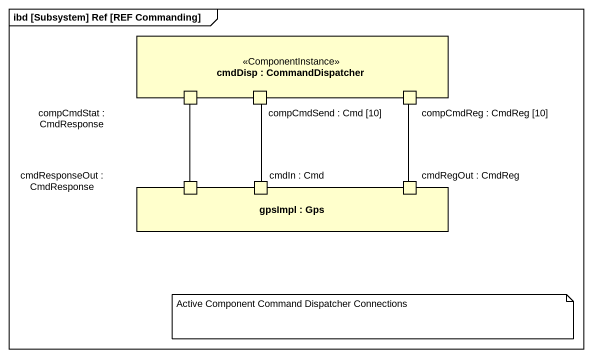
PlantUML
@startuml
mainframe ibd [Subsystem] Ref [REF Commanding]
rectangle "cmdDisp : CommandDispatcher" as cmdDisp <<ComponentInstance>> #FFFFCC {
  port "compCmdStat : CmdResponse" as compCmdStat_CmdResponse #FFFFCC
  port "compCmdSend : Cmd [10]" as compCmdSend_Cmd_10 #FFFFCC
  port "compCmdReg : CmdReg [10]" as compCmdReg_CmdReg_10 #FFFFCC
}
rectangle "gpsImpl : Gps" as gpsImpl #FFFFCC {
  port "cmdResponseOut : CmdResponse" as cmdResponseOut_CmdResponse #FFFFCC
  port "cmdIn : Cmd" as cmdIn_Cmd #FFFFCC
  port "cmdRegOut : CmdReg" as cmdRegOut_CmdReg #FFFFCC
}
compCmdSend_Cmd_10 -- cmdIn_Cmd
cmdResponseOut_CmdResponse -up- compCmdStat_CmdResponse
cmdRegOut_CmdReg -up- compCmdReg_CmdReg_10
note as N1
  Active Component Command Dispatcher Connections
end note
@enduml
